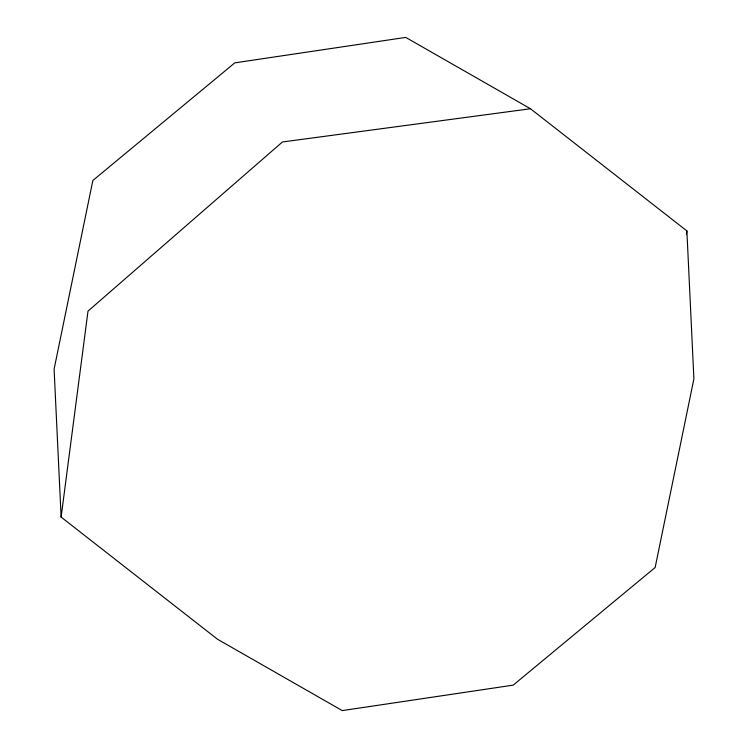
<?xml version="1.0" encoding="UTF-8"?>
<svg xmlns="http://www.w3.org/2000/svg" width="748" height="748" viewBox="0 0 748 748"><rect width="100%" height="100%" fill="white"/><g stroke="black" fill="none" stroke-linecap="round" stroke-linejoin="round"><path stroke-width="1.12" d="M61.121 517.092L88.002 311.121L282.417 141.98L530.482 108.75L686.879 230.908L693.901 378.862L655.145 567.508L513.203 685.14L342.266 710.6L217.518 639.25L61.121 517.092L54.099 369.138L92.855 180.492L234.797 62.86L405.734 37.4L530.482 108.75M686.43 234.376L686.879 230.908"/></g></svg>
